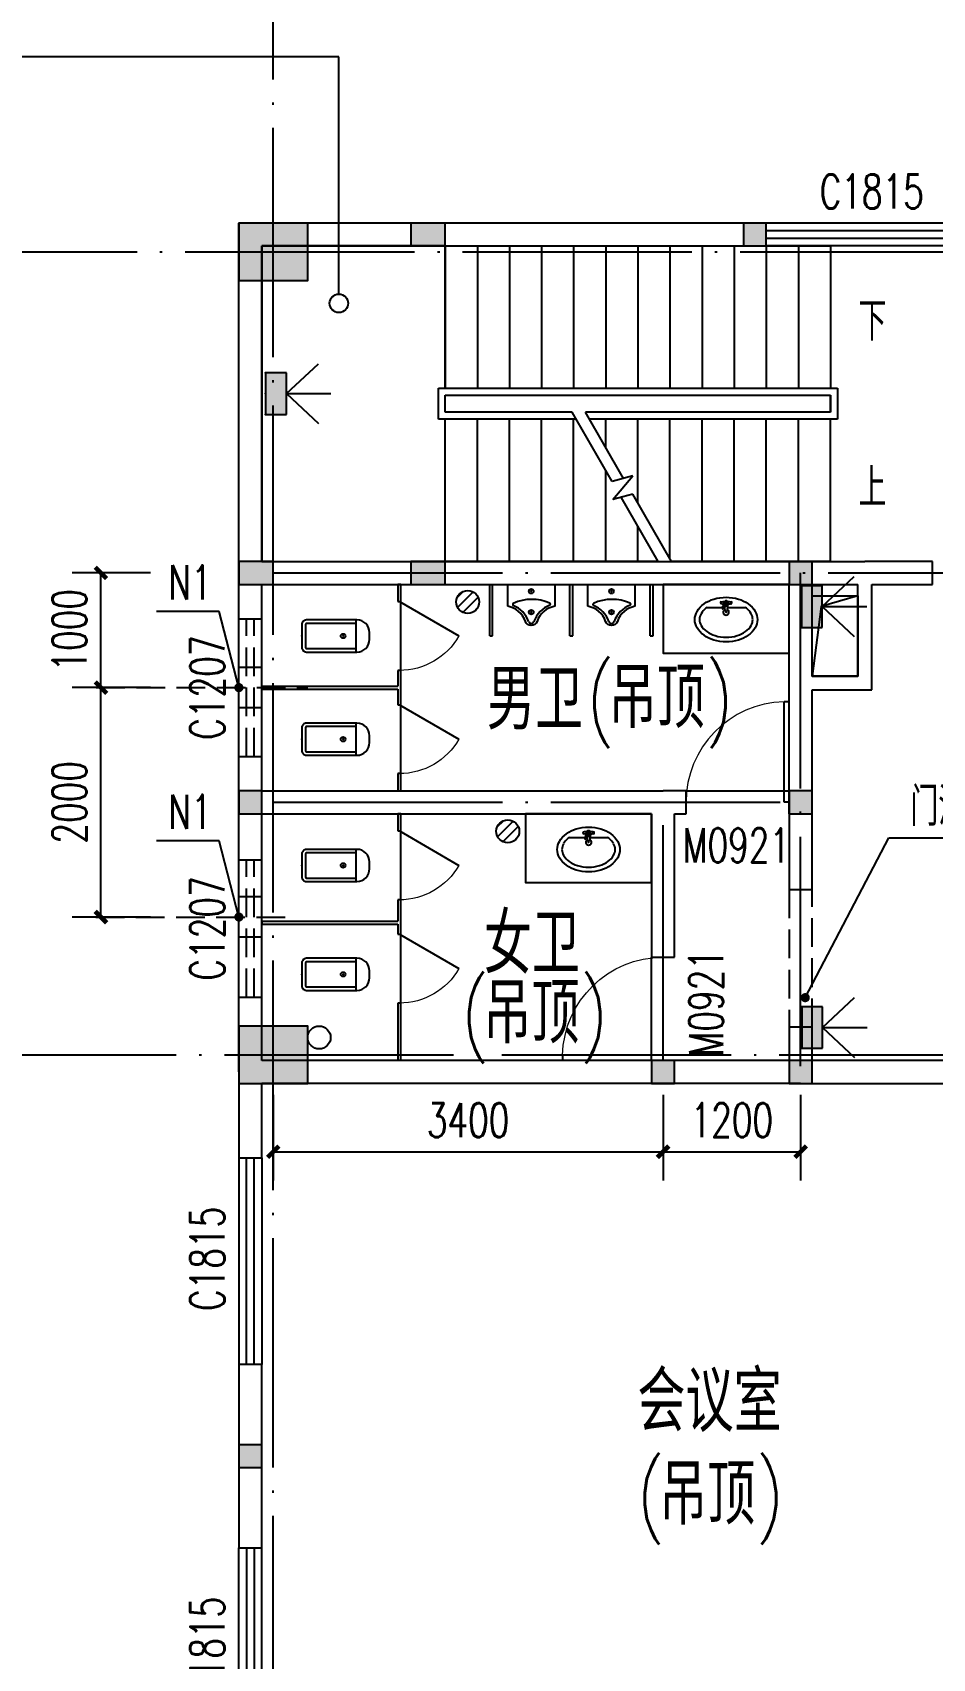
# Model space of a CAD drawing. Extents: x -93062 to 326984, y -142534 to 91021.
# Drawn here: x 85098 to 92948, y 69109 to 83283 of the extents above; entities that cross this region are included whole.
import ezdxf

# ---------------------------------------------------------------- set-up
doc = ezdxf.new("R2010")
doc.units = 0
doc.header["$LTSCALE"] = 1000
doc.header["$MEASUREMENT"] = 0
doc.linetypes.add('DASH', pattern=[0.35, 0.25, -0.1])
doc.linetypes.add('DOTE', pattern=[2.42, 2, -0.2, 0.02, -0.2])
doc.layers.get('0').update_dxf_attribs({"color": 8})
doc.layers.get('Defpoints').update_dxf_attribs({"color": 8})
for name, color, linetype in [('-人员定位', 6, 'Continuous'), ('CENTRE LINE', 8, 'DOTE'), ('COLUMN', 8, 'Continuous'), ('DIM_IDEN', 8, 'Continuous'), ('DIM_LEAD', 8, 'Continuous'), ('DIM_SYMB', 8, 'Continuous'), ('DOTE', 8, 'DOTE'), ('GROUND', 8, 'Continuous'), ('HOLE', 8, 'Continuous'), ('LATRINE', 8, 'Continuous'), ('LVTRY', 8, 'Continuous'), ('PUB_DIM', 8, 'Continuous'), ('PUB_HATCH', 8, 'Continuous'), ('PUB_TEXT', 8, 'Continuous'), ('STAIR', 8, 'Continuous'), ('TEXT', 8, 'Continuous'), ('WALL', 8, 'Continuous'), ('WINDOW', 8, 'Continuous'), ('WINDOW_TEXT', 8, 'Continuous')]:
    doc.layers.add(name, color=color, linetype=linetype)
doc.styles.add('_TCH_DIM', font='SIMPLEX', dxfattribs={"bigfont": 'GBCBIG'})
doc.styles.add('_TCH_DIM_T3', font='SIMPLEX', dxfattribs={"width": 0.705882, "bigfont": 'GBCBIG'})
doc.styles.add('_TCH_WINDOW', font='SIMPLEX', dxfattribs={"bigfont": 'GBCBIG'})
doc.styles.add('HZTXT', font='geditxt.shx', dxfattribs={"width": 0.8, "bigfont": 'hztxt1.shx'})
doc.dimstyles.new('_TCH_ARCH&&100', dxfattribs={"dimtxt": 297.5, "dimasz": 100, "dimexe": 250, "dimexo": 300, "dimgap": 126.25, "dimtad": 1, "dimdec": 0, "dimzin": 0, "dimdsep": 46, "dimtxsty": '_TCH_DIM_T3', "dimblk": 'ARCHTICK', "dimcen": 0.09, "dimazin": 2, "dimtfac": 1, "dimtdec": 0, "dimtix": 1, "dimtmove": 2, "dimatfit": 3, "dimfxl": 1, "dimtolj": 1, "dimtzin": 0, "dimarcsym": 0})

# ---------------------------------------------------------------- blocks, each defined once
blk = doc.blocks.new('_FZH')
blk.add_lwpolyline([(-0.5, -0.5), (0.5, -0.5), (0.5, 0.5), (-0.5, 0.5)], close=True)
at = {"layer": 'PUB_HATCH'}
blk.add_solid([(-0.5, -0.5), (0.5, -0.5), (-0.5, 0.5), (0.5, 0.5)], dxfattribs=at)
blk = doc.blocks.new('A$C45262176')
at = {"layer": 'COLUMN', "xscale": 300.000000000502, "yscale": 200.0000000000146, "zscale": 200.0000000000146, "rotation": 359.9999999999972}
for p in [(1350, 150), (-150, -2800), (1350, -2800)]:
    blk.add_blockref('_FZH', p, dxfattribs=at)
blk = doc.blocks.new('DSADa')
at = {"layer": 'COLUMN', "xscale": 600.0000000000146, "yscale": 500, "zscale": 500}
for p in [(0, 0), (0, -7000)]:
    blk.add_blockref('_FZH', p, dxfattribs=at)
blk = doc.blocks.new('A$C2CBA13EF')
at = {"layer": 'GROUND'}
blk.add_circle((400, 27650), 100, dxfattribs=at)
blk = doc.blocks.new('_ArchTick')
at = {"color": 0, "linetype": 'ByBlock', "const_width": 0.4}
blk.add_lwpolyline([(-0.5, -0.5), (0.5, 0.5)], dxfattribs=at)
blk = doc.blocks.new('*D394')
at = {"layer": 'Defpoints', "color": 0, "transparency": 16777216}
for p in [(85695, 78572), (86428, 78572), (86428, 77572)]:
    blk.add_point(p, dxfattribs=at)
at = {"layer": 'HOLE', "color": 0, "lineweight": -2, "transparency": 16777216}
for p, q in [((86128, 78572), (85445, 78572)), ((85695, 77572), (85695, 78572)), ((86128, 77572), (85445, 77572))]:
    blk.add_line(p, q, dxfattribs=at)
at = {"layer": 'HOLE', "color": 0, "lineweight": -2, "transparency": 16777216, "xscale": 100, "yscale": 100, "zscale": 100}
for p, rotation in [((85695, 78572), 90), ((85695, 77572), 270)]:
    blk.add_blockref('_ArchTick', p, dxfattribs=dict(at, rotation=rotation))
at = {"layer": 'HOLE', "color": 0, "transparency": 16777216, "insert": (85420, 78072), "char_height": 297.5, "attachment_point": 5, "rotation": 90, "style": '_TCH_DIM_T3'}
blk.add_mtext('\\A1;1000', dxfattribs=at)
blk = doc.blocks.new('*D395')
at = {"layer": 'Defpoints', "color": 0, "transparency": 16777216}
for p in [(85695, 77572), (86428, 77572), (86428, 75572)]:
    blk.add_point(p, dxfattribs=at)
at = {"layer": 'HOLE', "color": 0, "lineweight": -2, "transparency": 16777216}
for p, q in [((86128, 77572), (85445, 77572)), ((85695, 75572), (85695, 77572)), ((86128, 75572), (85445, 75572))]:
    blk.add_line(p, q, dxfattribs=at)
at = {"layer": 'HOLE', "color": 0, "lineweight": -2, "transparency": 16777216, "xscale": 100, "yscale": 100, "zscale": 100}
for p, rotation in [((85695, 77572), 90), ((85695, 75572), 270)]:
    blk.add_blockref('_ArchTick', p, dxfattribs=dict(at, rotation=rotation))
at = {"layer": 'HOLE', "color": 0, "transparency": 16777216, "insert": (85420, 76572), "char_height": 297.5, "attachment_point": 5, "rotation": 90, "style": '_TCH_DIM_T3'}
blk.add_mtext('\\A1;2000', dxfattribs=at)
blk = doc.blocks.new('*D931')
at = {"layer": 'Defpoints', "color": 0, "transparency": 16777216}
for p in [(87198, 74322), (90598, 74322), (90598, 73526)]:
    blk.add_point(p, dxfattribs=at)
at = {"layer": 'PUB_DIM', "color": 0, "lineweight": -2, "transparency": 16777216}
for p, q in [((87198, 74022), (87198, 73276)), ((90598, 74022), (90598, 73276)), ((87198, 73526), (90598, 73526))]:
    blk.add_line(p, q, dxfattribs=at)
at = {"layer": 'PUB_DIM', "color": 0, "lineweight": -2, "transparency": 16777216, "xscale": 100, "yscale": 100, "zscale": 100, "rotation": 180}
blk.add_blockref('_ArchTick', (87198, 73526), dxfattribs=at)
at = {"layer": 'PUB_DIM', "color": 0, "lineweight": -2, "transparency": 16777216, "xscale": 100, "yscale": 100, "zscale": 100}
blk.add_blockref('_ArchTick', (90598, 73526), dxfattribs=at)
at = {"layer": 'PUB_DIM', "color": 0, "transparency": 16777216, "insert": (88898, 73801), "char_height": 297.5, "attachment_point": 5, "style": '_TCH_DIM_T3'}
blk.add_mtext('\\A1;3400', dxfattribs=at)
blk = doc.blocks.new('*D932')
at = {"layer": 'Defpoints', "color": 0, "transparency": 16777216}
for p in [(90598, 74322), (91798, 74322), (91798, 73526)]:
    blk.add_point(p, dxfattribs=at)
at = {"layer": 'PUB_DIM', "color": 0, "lineweight": -2, "transparency": 16777216}
for p, q in [((90598, 74022), (90598, 73276)), ((91798, 74022), (91798, 73276)), ((90598, 73526), (91798, 73526))]:
    blk.add_line(p, q, dxfattribs=at)
at = {"layer": 'PUB_DIM', "color": 0, "lineweight": -2, "transparency": 16777216, "xscale": 100, "yscale": 100, "zscale": 100, "rotation": 180}
blk.add_blockref('_ArchTick', (90598, 73526), dxfattribs=at)
at = {"layer": 'PUB_DIM', "color": 0, "lineweight": -2, "transparency": 16777216, "xscale": 100, "yscale": 100, "zscale": 100}
blk.add_blockref('_ArchTick', (91798, 73526), dxfattribs=at)
at = {"layer": 'PUB_DIM', "color": 0, "transparency": 16777216, "insert": (91198, 73801), "char_height": 297.5, "attachment_point": 5, "style": '_TCH_DIM_T3'}
blk.add_mtext('\\A1;1200', dxfattribs=at)
blk = doc.blocks.new('$DorLib2D$00000001')
for p, q in [((0.45, 0.975), (0.5, 0.975)), ((0.45, 0), (0.45, 0.975)), ((0.5, 0), (0.5, 0.975)), ((0.5, 0), (0.45, 0))]:
    blk.add_line(p, q)
at = {"lineweight": 13}
blk.add_arc((0.475, 0), 0.975, 91.4693, 180, dxfattribs=at)
blk = doc.blocks.new('$TCHSYS$WIN2D')
for p, q in [((-0.5, 0.5), (0.5, 0.5)), ((0.5, 0.1667), (-0.5, 0.1667)), ((0.5, -0.1667), (-0.5, -0.1667)), ((-0.5, -0.5), (0.5, -0.5))]:
    blk.add_line(p, q)
blk = doc.blocks.new('$lvtry$00000222')
at = {"color": 0, "elevation": 0}
blk.add_lwpolyline([(-205, -191), (-205, 0), (205, 0), (205, -191, 0.268068), (51, -323, -0.317765), (0, -360, -0.317765), (-51, -323, 0.268068)], format="xyb", close=True, dxfattribs=at)
at = {"color": 0}
for centre in [(0, -60, 0), (0, -242, 0)]:
    blk.add_circle(centre, 20, dxfattribs=at)
for centre, radius, start, end in [((5, -526, 0), 395, 66.6675, 114.1084), ((-152, -175, 0), 10, 114.1084, 248.1394), ((-243, -401, 0), 233, 19.2639, 68.1394), ((243, -401, 0), 233, 110.4941, 160.7361), ((158, -173, 0), 10, 290.4941, 66.6675), ((0, -316, 0), 24, 199.2639, 269.4998), ((0, -316, 0), 24, 270.5002, 340.7361)]:
    blk.add_arc(centre, radius, start, end, dxfattribs=at)
for p in [(0, -60, 0), (0, -242, 0)]:
    blk.add_point(p, dxfattribs=at)
blk = doc.blocks.new('$lvtry$00000195')
at = {"color": 0}
for p, q in [((-165, -91), (-34, -91)), ((-17, -58), (-17, -48)), ((-16, -91), (-11, -91)), ((11, -91), (165, -91)), ((17, -58), (17, -48))]:
    blk.add_line(p, q, dxfattribs=at)
blk.add_lwpolyline([(273, -195, -0.132138), (254, -266, -0.106661), (193, -332, -0.083339), (108, -374, -0.072039), (0, -389, -0.072039), (-108, -374, -0.083339), (-193, -332, -0.106661), (-254, -266, -0.132138), (-273, -195, -0.132138), (-254, -124, -0.106661), (-193, -57, -0.083339), (-108, -16, -0.072039), (0, 0, -0.072039), (108, -16, -0.083339), (193, -57, -0.106661), (254, -124, -0.132138)], format="xyb", close=True, dxfattribs=at)
blk.add_circle((0, -58), 16.7, dxfattribs=at)
for centre, radius, start, end in [((-68, -231), 174, 128.9257, 149.8906), ((-165, -111), 20, 90, 128.9257), ((-40, -49), 10.1, 106.6096, 258.1648), ((-64, 218), 259, 274.7069, 282.3732), ((-75, -228), 173, 71.36, 79.1873), ((-29, -95), 6.77, 155.344, 308.3224), ((-171, 3), 166, 324.8411, 338.1337), ((-171, 3), 170, 324.8411, 331.3523), ((-29, -95), 3.37, 155.344, 308.3224), ((100, -210), 170, 132.3141, 138.8253), ((100, -210), 166, 125.5327, 138.8253), ((0, -131), 25, 112.516, 67.484), ((-12, -74), 10.6, 201.8924, 261.774), ((0, -48), 16.7, 0, 180), ((-381, -131), 372, 2.3982, 6.7627), ((0, -111), 9.9, 201.7837, 338.2163), ((64, 218), 259, 257.6268, 265.2931), ((381, -131), 372, 170.1008, 177.6018), ((75, -228), 173, 100.8127, 110.4191), ((40, -49), 10.1, 281.8352, 73.3904), ((165, -111), 20, 51.0743, 90), ((165, -111), 20, 51.0743, 90), ((68, -231), 174, 30.1094, 51.0743), ((-131, -195), 101, 149.8906, 180), ((-131, -195), 101, 180, 210.1094), ((-68, -158), 174, 210.1094, 234.4623), ((68, -158), 174, 305.5377, 329.8906), ((131, -195), 101, 0, 30.1094), ((131, -195), 101, 329.8906, 0), ((-27, -100), 245, 234.4623, 253.5183), ((0, -9), 340, 253.5183, 270), ((0, -9), 340, 270, 286.4817), ((27, -100), 245, 286.4817, 305.5377)]:
    blk.add_arc(centre, radius, start, end, dxfattribs=at)
for p in [(0, -58), (0, -131)]:
    blk.add_point(p, dxfattribs=at)
blk = doc.blocks.new('$lvtry$00000200')
at = {"color": 0}
for p, q in [((-110, -40, 0), (-110, -470, 0)), ((100, -30, 0), (-100, -30, 0)), ((110, -470, 0), (110, -40, 0))]:
    blk.add_line(p, q, dxfattribs=at)
at = {"color": 0, "elevation": 0}
blk.add_lwpolyline([(100, 0), (-100, 0, 0.414214), (-140, -40), (-140, -480, 0.414214), (-30, -590), (30, -590, 0.414214), (140, -480), (140, -40, 0.414214)], format="xyb", close=True, dxfattribs=at)
blk.add_lwpolyline([(140, -470), (-140, -470)], dxfattribs=at)
at = {"color": 0}
blk.add_circle((0, -359, 0), 20, dxfattribs=at)
for centre, start, end in [((-100, -40, 0), 90, 180), ((100, -40, 0), 0, 90)]:
    blk.add_arc(centre, 10, start, end, dxfattribs=at)
for p in [(0, 0), (0, -359, 0)]:
    blk.add_point(p, dxfattribs=at)
blk = doc.blocks.new('$TCHSYS$APDOOR2D')
blk.add_line((0.5, 0), (0, 0.866))
at = {"lineweight": 13}
blk.add_arc((0.5, 0), 1, 120, 180, dxfattribs=at)
blk = doc.blocks.new('定位基站')
at = {"layer": '-人员定位', "ltscale": 0.01}
h = blk.add_hatch(color=256, dxfattribs=at)
h.dxf.hatch_style = 1
h.paths.add_polyline_path([(406524, 477798), (406524, 477617), (406162, 477617), (406162, 477798)])
at = {"layer": '-人员定位', "color": 6}
for p, q in [((406343, 477798), (406343, 478186)), ((406343, 477798), (406082, 478077)), ((406343, 477798), (406604, 478077)), ((406343, 477995), (406343, 477995)), ((406162, 477798), (406524, 477798)), ((406162, 477617), (406162, 477798)), ((406524, 477798), (406524, 477617)), ((406524, 477617), (406162, 477617))]:
    blk.add_line(p, q, dxfattribs=at)
for p in [(406343, 477798), (406162, 477617), (406343, 477617), (406524, 477617)]:
    blk.add_point(p, dxfattribs=at)

msp = doc.modelspace()

# ---------------------------------------------------------------- hatches: boundary and pattern name
at = {"layer": 'LVTRY'}
h = msp.add_hatch(dxfattribs=at)
h.set_pattern_fill('ANSI31', color=256, scale=40)
h.set_pattern_definition([(45, (120632.653, 1e-11), (-44.90128, 44.90128), [])])
edge = h.paths.add_edge_path()
edge.add_arc((88894.7, 78319), 100, 0, 360)
h = msp.add_hatch(dxfattribs=at)
h.set_pattern_fill('ANSI31', color=256, scale=40)
h.set_pattern_definition([(45, (120981.653, -1999.5), (-44.90128, 44.90128), [])])
edge = h.paths.add_edge_path()
edge.add_arc((89243.7, 76319.5), 100, 0, 360)
at = {"layer": 'PUB_HATCH'}
for points in [[(91498.6, 81622.1), (91298.6, 81622.1), (91298.6, 81422.1), (91498.6, 81422.1)], [(91898.4, 78672.1), (91698.4, 78672.1), (91698.4, 78472.1), (91898.4, 78472.1)], [(87098.4, 76672.1), (86898.4, 76672.1), (86898.4, 76472.1), (87098.4, 76472.1)], [(91698.4, 76672.1), (91698.4, 76472.1), (91898.4, 76472.1), (91898.4, 76672.1)], [(90698.4, 74122.1), (90698.4, 74322.1), (90498.4, 74322.1), (90498.4, 74122.1)], [(91898.4, 74122.1), (91898.4, 74322.1), (91698.4, 74322.1), (91698.4, 74122.1)], [(87098.4, 70772.1), (87098.4, 70972.1), (86898.4, 70972.1), (86898.4, 70772.1)]]:
    msp.add_hatch(color=256, dxfattribs=at).paths.add_polyline_path(points)

# ---------------------------------------------------------------- linework, layer by layer
at = {"layer": 'CENTRE LINE'}
for p, q in [((87198.4, 78572.1), (99948.4, 78572.1)), ((87198.4, 76572.1), (91798.4, 76572.1))]:
    msp.add_line(p, q, dxfattribs=at)
for points in [[(91798.4, 74272.1), (91798.4, 78572.1)], [(90598.4, 74372.1), (90598.4, 76572.1)]]:
    msp.add_lwpolyline(points, dxfattribs=at)
at = {"layer": 'COLUMN'}
for p, q in [((91498.6, 81622.1), (91298.6, 81622.1)), ((91298.6, 81622.1), (91298.6, 81422.1)), ((91498.6, 81422.1), (91498.6, 81622.1)), ((91298.6, 81422.1), (91498.6, 81422.1)), ((91898.4, 78672.1), (91698.4, 78672.1)), ((91698.4, 78672.1), (91698.4, 78472.1)), ((91898.4, 78472.1), (91898.4, 78672.1)), ((91698.4, 78472.1), (91898.4, 78472.1)), ((87098.4, 76672.1), (86898.4, 76672.1)), ((86898.4, 76672.1), (86898.4, 76472.1)), ((87098.4, 76472.1), (87098.4, 76672.1)), ((91698.4, 76672.1), (91698.4, 76472.1)), ((91898.4, 76672.1), (91698.4, 76672.1)), ((91898.4, 76472.1), (91898.4, 76672.1)), ((86898.4, 76472.1), (87098.4, 76472.1)), ((91698.4, 76472.1), (91898.4, 76472.1)), ((90698.4, 74322.1), (90498.4, 74322.1)), ((90498.4, 74322.1), (90498.4, 74122.1)), ((90698.4, 74122.1), (90698.4, 74322.1)), ((91898.4, 74322.1), (91698.4, 74322.1)), ((91698.4, 74322.1), (91698.4, 74122.1)), ((91898.4, 74122.1), (91898.4, 74322.1)), ((90498.4, 74122.1), (90698.4, 74122.1)), ((91698.4, 74122.1), (91898.4, 74122.1)), ((87098.4, 70972.1), (86898.4, 70972.1)), ((86898.4, 70972.1), (86898.4, 70772.1)), ((87098.4, 70772.1), (87098.4, 70972.1)), ((86898.4, 70772.1), (87098.4, 70772.1))]:
    msp.add_line(p, q, dxfattribs=at)
at = {"layer": 'DIM_IDEN'}
for p, q in [((87770.2, 83071), (82391.2, 83071)), ((87770.2, 81002.5), (87770.2, 83071))]:
    msp.add_line(p, q, dxfattribs=at)
msp.add_circle((87770.2, 80922), 80.5, dxfattribs=at)
at = {"layer": 'DIM_LEAD'}
for p, q in [((91838.4, 74869.1), (92566.6, 76261.9)), ((92566.6, 76261.9), (94298.4, 76261.9))]:
    msp.add_line(p, q, dxfattribs=at)
at = {"layer": 'DIM_LEAD', "const_width": 40}
msp.add_lwpolyline([(91829.1, 74851.4, 1), (91847.6, 74886.8, 1)], format="xyb", close=True, dxfattribs=at)
at = {"layer": 'DIM_SYMB'}
for points in [[(92198.4, 80772.1, 0, 0, 0), (87898.4, 80772.1, 0, 0, 0), (87898.4, 79322.1, 0, 0, 0), (89798.4, 79322.1, 80, 0, 0), (90098.4, 79322.1, 0, 0, 0)], [(92198.4, 79322.1, 0, 0, 0), (90678.4, 79322.1, 80, 0, 0), (90378.4, 79322.1, 0, 0, 0)]]:
    msp.add_lwpolyline(points, format="xyseb", dxfattribs=at)
at = {"layer": 'DOTE'}
for p, q in [((84009.9, 81372.1), (112915.9, 81372.1)), ((84351.6, 74372.1), (112915.9, 74372.1))]:
    msp.add_line(p, q, dxfattribs=at)
msp.add_lwpolyline([(87198.4, 22372.1), (87198.4, 86156)], dxfattribs=at)
at = {"layer": 'HOLE'}
for p, q in [((86726.2, 78235.5), (86178.7, 78235.5)), ((86898.4, 77572.1), (86726.2, 78235.5)), ((87098.4, 77747.1), (86898.4, 77747.1)), ((87098.4, 77397.1), (86898.4, 77397.1)), ((86726.2, 76235.5), (86178.7, 76235.5)), ((86898.4, 75572.1), (86726.2, 76235.5)), ((87098.4, 75747.1), (86898.4, 75747.1)), ((87098.4, 75397.1), (86898.4, 75397.1))]:
    msp.add_line(p, q, dxfattribs=at)
at = {"layer": 'HOLE', "linetype": 'DASH'}
for p, q in [((85654.7, 77572.1), (87500.2, 77572.1)), ((85650.7, 75572.1), (87366.2, 75572.1))]:
    msp.add_line(p, q, dxfattribs=at)
at = {"layer": 'HOLE'}
msp.add_lwpolyline([(91898.4, 78372.1), (92298.4, 78372.1), (92298.4, 77672.1), (91898.4, 77672.1)], close=True, dxfattribs=at)
msp.add_lwpolyline([(92298.4, 78372.1), (91977, 78280), (91898.4, 77672.1)], dxfattribs=at)
at = {"layer": 'HOLE', "const_width": 40}
for points in [[(86903.4, 77552.7, 1), (86893.4, 77591.4, 1)], [(86903.4, 75552.7, 1), (86893.4, 75591.4, 1)]]:
    msp.add_lwpolyline(points, format="xyb", close=True, dxfattribs=at)
at = {"layer": 'LATRINE'}
for p, q in [((88285.9, 78472.1), (88285.9, 78322.1)), ((88310.9, 78472.1), (88285.9, 78472.1)), ((88310.9, 78322.1), (88310.9, 78472.1)), ((89085.9, 78022.1), (89085.9, 78472.1)), ((89085.9, 78472.1), (89110.9, 78472.1)), ((89110.9, 78022.1), (89110.9, 78472.1)), ((89785.9, 78022.1), (89785.9, 78472.1)), ((89785.9, 78472.1), (89810.9, 78472.1)), ((89810.9, 78022.1), (89810.9, 78472.1)), ((90485.9, 78022.1), (90485.9, 78472.1)), ((90485.9, 78472.1), (90510.9, 78472.1)), ((90510.9, 78022.1), (90510.9, 78472.1)), ((88285.9, 78322.1), (88310.9, 78322.1)), ((88310.9, 77722.1, 400), (88310.9, 78322.1, 400)), ((89085.9, 78022.1), (89110.9, 78022.1)), ((89785.9, 78022.1), (89810.9, 78022.1)), ((90485.9, 78022.1), (90510.9, 78022.1)), ((88310.9, 77722.1), (88285.9, 77722.1)), ((88285.9, 77722.1), (88285.9, 77584.6)), ((88310.9, 77572.1), (88310.9, 77722.1)), ((87098.4, 77584.6), (88285.9, 77584.6)), ((87098.4, 77584.6), (87098.4, 77559.6)), ((87098.4, 77559.6), (88285.9, 77559.6)), ((88285.9, 77559.6), (88285.9, 77422.1)), ((88310.9, 77422.1), (88310.9, 77572.1)), ((88285.9, 77422.1), (88310.9, 77422.1)), ((88310.9, 76822.1, 400), (88310.9, 77422.1, 400)), ((88310.9, 76822.1), (88285.9, 76822.1)), ((88285.9, 76822.1), (88285.9, 76672.1)), ((88310.9, 76672.1), (88310.9, 76822.1)), ((88285.9, 76672.1), (88310.9, 76672.1)), ((88285.9, 76472.1), (88285.9, 76322.1)), ((88310.9, 76472.1), (88285.9, 76472.1)), ((88310.9, 76322.1), (88310.9, 76472.1)), ((88285.9, 76322.1), (88310.9, 76322.1)), ((88310.9, 75722.1, 400), (88310.9, 76322.1, 400)), ((88310.9, 75722.1), (88285.9, 75722.1)), ((88285.9, 75722.1), (88285.9, 75534.6)), ((88310.9, 75522.1), (88310.9, 75722.1)), ((87098.4, 75534.6), (88285.9, 75534.6)), ((87098.4, 75534.6), (87098.4, 75509.6)), ((87098.4, 75509.6), (88285.9, 75509.6)), ((88285.9, 75509.6), (88285.9, 75422.1)), ((88285.9, 75422.1), (88310.9, 75422.1)), ((88310.9, 75422.1), (88310.9, 75522.1)), ((88310.9, 74822.1, 400), (88310.9, 75422.1, 400)), ((88310.9, 74822.1), (88285.9, 74822.1)), ((88285.9, 74822.1), (88285.9, 74322.1)), ((88310.9, 74322.1), (88310.9, 74822.1))]:
    msp.add_line(p, q, dxfattribs=at)
at = {"layer": 'LVTRY'}
for points in [[(91698.4, 78472.1), (90598.4, 78472.1), (90598.4, 77872.1), (91698.4, 77872.1)], [(90498.4, 76472.1), (89398.4, 76472.1), (89398.4, 75872.1), (90498.4, 75872.1)]]:
    msp.add_lwpolyline(points, close=True, dxfattribs=at)
for centre in [(88894.7, 78319), (89243.7, 76319.5)]:
    msp.add_circle(centre, 100, dxfattribs=at)
at = {"layer": 'STAIR'}
for p, q in [((88698.4, 81422.1), (87098.4, 81422.1)), ((87098.4, 81422.1), (87098.4, 78672.1)), ((88698.4, 81422.1), (91298.6, 81422.1)), ((88698.4, 81422.1), (88698.4, 80182.1)), ((88698.4, 80182.1), (88698.4, 81422.1)), ((88978.4, 81422.1), (88978.4, 80182.1)), ((89258.4, 81422.1), (89258.4, 80182.1)), ((89538.4, 81422.1), (89538.4, 80182.1)), ((89818.4, 81422.1), (89818.4, 80182.1)), ((90098.4, 81422.1), (90098.4, 80182.1)), ((90378.4, 81422.1), (90378.4, 80182.1)), ((90658.4, 81422.1), (90658.4, 80182.1)), ((90938.4, 81422.1), (90938.4, 80182.1)), ((91218.4, 81422.1), (91218.4, 80182.1)), ((91498.4, 81422.1), (91498.4, 80182.1)), ((91498.6, 81422.1), (92058.4, 81422.1)), ((91778.4, 81422.1), (91778.4, 80182.1)), ((92058.4, 81422.1), (92058.4, 80182.1)), ((88638.4, 79912.1), (88638.4, 80182.1)), ((88638.4, 80182.1), (92118.4, 80182.1)), ((88698.4, 80122.1), (92058.4, 80122.1)), ((88698.4, 79972.1), (88698.4, 80122.1)), ((88698.4, 80122.1), (92058.4, 80122.1)), ((88698.4, 79972.1), (88698.4, 80122.1)), ((92058.4, 80122.1), (92058.4, 79972.1)), ((92058.4, 79972.1), (92058.4, 80122.1)), ((92118.4, 80182.1), (92118.4, 79912.1)), ((89805.4, 79972.1), (88698.4, 79972.1)), ((89805.4, 79972.1), (88698.4, 79972.1)), ((90153.4, 79369.2), (89805.4, 79972.1)), ((92058.4, 79972.1), (89920.8, 79972.1)), ((90253.4, 79396), (89920.8, 79972.1)), ((92058.4, 79972.1), (89920.8, 79972.1)), ((89840, 79912.1), (88638.4, 79912.1)), ((88698.4, 78672.1), (88698.4, 79912.1)), ((88698.4, 78672.1), (88698.4, 79912.1)), ((88978.4, 78672.1), (88978.4, 79912.1)), ((89258.4, 78672.1), (89258.4, 79912.1)), ((89538.4, 78672.1), (89538.4, 79912.1)), ((89818.4, 78672.1), (89818.4, 79912.1)), ((92118.4, 79912.1), (89955.5, 79912.1)), ((90098.4, 79664.6), (90098.4, 79912.1)), ((90378.4, 79179.6), (90378.4, 79912.1)), ((90658.4, 78694.6), (90658.4, 79912.1)), ((90938.4, 78672.1), (90938.4, 79912.1)), ((91218.4, 78672.1), (91218.4, 79912.1)), ((91498.4, 78672.1), (91498.4, 79912.1)), ((91778.4, 78672.1), (91778.4, 79912.1)), ((92058.4, 78672.1), (92058.4, 79912.1)), ((90098.4, 78672.1), (90098.4, 79464.6)), ((90333.8, 79417.5), (90153.4, 79369.2)), ((90161, 79211.5), (90333.8, 79417.5)), ((90333.3, 79257.7), (90161, 79211.5)), ((90671.4, 78672.1), (90333.3, 79257.7)), ((90555.9, 78672.1), (90233.3, 79230.9)), ((90378.4, 78672.1), (90378.4, 78979.6)), ((87098.4, 78672.1), (88698.4, 78672.1)), ((90555.9, 78672.1), (88698.4, 78672.1)), ((91698.4, 78672.1), (90671.4, 78672.1)), ((92058.4, 78672.1), (91898.4, 78672.1))]:
    msp.add_line(p, q, dxfattribs=at)
at = {"layer": 'WALL'}
for p, q in [((91498.6, 81622.1), (86898.4, 81622.1)), ((86898.4, 78572.1), (86898.4, 81622.1)), ((91498.6, 81422.1), (91498.6, 81622.1)), ((87098.4, 81422.1), (91498.6, 81422.1)), ((87098.4, 78672.1), (87098.4, 81422.1)), ((87098.4, 78672.1), (91798.4, 78672.1)), ((91798.4, 78672.1), (92358.4, 78672.1)), ((92948.4, 78672.1), (92358.4, 78672.1)), ((92948.4, 78472.1), (92948.4, 78672.1)), ((86898.4, 76572.1), (86898.4, 78572.1)), ((87098.4, 78472.1), (91698.4, 78472.1)), ((87098.4, 76672.1), (87098.4, 78472.1)), ((91698.4, 77612.1), (91698.4, 78472.1)), ((91898.4, 78472.1), (92298.4, 78472.1)), ((91898.4, 77672.1), (91898.4, 78472.1)), ((92298.4, 77672.1), (92298.4, 78472.1)), ((92418.4, 77552.1), (92418.4, 78472.1)), ((92418.4, 78472.1), (92948.4, 78472.1)), ((91698.4, 76672.1), (91698.4, 77612.1)), ((91898.4, 77672.1), (92298.4, 77672.1)), ((91898.4, 76572.1), (91898.4, 77552.1)), ((91898.4, 77552.1), (92418.4, 77552.1)), ((86898.4, 74222.1), (86898.4, 76572.1)), ((87098.4, 76672.1), (90598.4, 76672.1)), ((90798.4, 76672.1), (90598.4, 76672.1)), ((90798.4, 76472.1), (90798.4, 76672.1)), ((91698.4, 76472.1), (91698.4, 76672.1)), ((91898.4, 75812.1), (91898.4, 76572.1)), ((87098.4, 76472.1), (90498.4, 76472.1)), ((87098.4, 74322.1), (87098.4, 76472.1)), ((90498.4, 76472.1), (90498.4, 75222.1)), ((90698.4, 75222.1), (90698.4, 76472.1)), ((90698.4, 76472.1), (90798.4, 76472.1)), ((91698.4, 76472.1), (91698.4, 75812.1)), ((91698.4, 75812.1), (91898.4, 75812.1)), ((90498.4, 75222.1), (90698.4, 75222.1)), ((91898.4, 74612.1), (91698.4, 74612.1)), ((91698.4, 74612.1), (91698.4, 74322.1)), ((91898.4, 74322.1), (91898.4, 74612.1)), ((88298.4, 74322.1), (87098.4, 74322.1)), ((90498.4, 74322.1), (88298.4, 74322.1)), ((90698.4, 74322.1), (90498.4, 74322.1)), ((91698.4, 74322.1), (90698.4, 74322.1)), ((94598.4, 74322.1), (91898.4, 74322.1)), ((86898.4, 74222.1), (86898.4, 73472.1)), ((88298.4, 74122.1), (87098.4, 74122.1)), ((87098.4, 73472.1), (87098.4, 74122.1)), ((90598.4, 74122.1), (88298.4, 74122.1)), ((91798.4, 74122.1), (90598.4, 74122.1)), ((91798.4, 74122.1), (94598.4, 74122.1)), ((86898.4, 73472.1), (87098.4, 73472.1)), ((87098.4, 71672.1), (86898.4, 71672.1)), ((86898.4, 71672.1), (86898.4, 70072.1)), ((87098.4, 70072.1), (87098.4, 71672.1)), ((86898.4, 70072.1), (87098.4, 70072.1))]:
    msp.add_line(p, q, dxfattribs=at)
at = {"layer": 'WINDOW', "linetype": 'DASH'}
for p, q in [((86898.4, 78172.1, 800), (87098.4, 78172.1, 800)), ((86965.1, 76972.1, 800), (86965.1, 78172.1, 800)), ((87031.7, 76972.1, 800), (87031.7, 78172.1, 800)), ((86898.4, 76972.1, 800), (87098.4, 76972.1, 800)), ((86898.4, 76072.1, 800), (87098.4, 76072.1, 800)), ((86965.1, 74872.1, 800), (86965.1, 76072.1, 800)), ((87031.7, 74872.1, 800), (87031.7, 76072.1, 800)), ((91698.4, 75812.1), (91698.4, 74612.1)), ((91898.4, 74612.1), (91898.4, 75812.1)), ((86898.4, 74872.1, 800), (87098.4, 74872.1, 800))]:
    msp.add_line(p, q, dxfattribs=at)
at = {"layer": 'WINDOW'}
for p, q in [((90798.4, 76672.1), (91698.4, 76672.1)), ((90498.4, 74322.1), (90498.4, 75222.1))]:
    msp.add_line(p, q, dxfattribs=at)

# ---------------------------------------------------------------- block references
at = {"layer": '-人员定位', "xscale": -1, "rotation": 270}
for p in [(-390485.3, -326208.5), (-385811.4, -328064.6), (-385808.4, -331733.6)]:
    msp.add_blockref('定位基站', p, dxfattribs=at)
at = {"layer": 'COLUMN'}
for name in ['A$C45262176', 'DSADa']:
    msp.add_blockref(name, (87198.4, 81372.1), dxfattribs=at)
at = {"layer": 'GROUND'}
msp.add_blockref('A$C2CBA13EF', (87198.4, 46872.1), dxfattribs=at)
at = {"layer": 'LATRINE', "xscale": 600, "yscale": -600, "zscale": 25, "rotation": 90}
for p in [(88298.4, 78022.1), (88298.4, 77122.1), (88298.4, 76022.1), (88298.4, 75122.1)]:
    msp.add_blockref('$TCHSYS$APDOOR2D', p, dxfattribs=at)
at = {"layer": 'LVTRY'}
for name, p in [('$lvtry$00000222', (89448.4, 78472.1)), ('$lvtry$00000222', (90148.4, 78472.1)), ('$lvtry$00000195', (91148.4, 78360)), ('$lvtry$00000195', (89948.4, 76355.5))]:
    msp.add_blockref(name, p, dxfattribs=at)
at = {"layer": 'LVTRY', "rotation": 90}
for p in [(87448, 78022.1), (87448, 77122.1), (87448, 76022.1), (87448, 75072.3)]:
    msp.add_blockref('$lvtry$00000200', p, dxfattribs=at)
at = {"layer": 'WINDOW'}
ref = msp.add_blockref('$TCHSYS$WIN2D', (92398.6, 81522.1), dxfattribs=dict(at, xscale=1800, yscale=200, zscale=1800, rotation=180))
ref.add_attrib('A', 'C1815', (91963.6, 81748.3), dxfattribs={"layer": 'WINDOW_TEXT', "height": 297.5, "style": '_TCH_WINDOW', "width": 0.705882})
ref = msp.add_blockref('$DorLib2D$00000001', (91248.4, 76572.1), dxfattribs=dict(at, xscale=900, yscale=900, zscale=900))
ref.add_attrib('A', 'M0921', (90770.2, 76048.3), dxfattribs={"layer": 'WINDOW_TEXT', "height": 297.5, "style": '_TCH_WINDOW', "width": 0.705882})
ref = msp.add_blockref('$DorLib2D$00000001', (90598.4, 74772.1), dxfattribs=dict(at, xscale=-900, yscale=900, zscale=-900, rotation=90.00000000000603))
ref.add_attrib('A', 'M0921', (91122.1, 74356.5), dxfattribs={"layer": 'WINDOW_TEXT', "height": 297.5, "rotation": 90, "style": '_TCH_WINDOW', "width": 0.705882})
ref = msp.add_blockref('$TCHSYS$WIN2D', (86998.4, 72572.1), dxfattribs=dict(at, xscale=-1800, yscale=-200, zscale=-1800, rotation=90))
ref.add_attrib('A', 'C1815', (86772.1, 72137.1), dxfattribs={"layer": 'WINDOW_TEXT', "height": 297.5, "rotation": 90, "style": '_TCH_WINDOW', "width": 0.705882})
ref = msp.add_blockref('$TCHSYS$WIN2D', (86998.4, 69172.1), dxfattribs=dict(at, xscale=1800, yscale=-200, zscale=1800, rotation=90))
ref.add_attrib('A', 'C1815', (86772.1, 68737.1), dxfattribs={"layer": 'WINDOW_TEXT', "height": 297.5, "rotation": 90, "style": '_TCH_WINDOW', "width": 0.705882})

# ---------------------------------------------------------------- texts
at = {"layer": 'PUB_TEXT', "style": '_TCH_DIM'}
for s, height, p in [('下', 337.6, (92303.4, 80597.1)), ('上', 337.6, (92303.4, 79147.1)), ('门洞高', 337.59, (92756.2, 76366.9))]:
    msp.add_text(s, height=height, dxfattribs=at).set_placement(p)
at = {"layer": 'PUB_TEXT', "style": '_TCH_DIM', "width": 0.705882}
for p in [(86283.7, 78340.5), (86283.7, 76340.5)]:
    msp.add_text('N1', height=297.5, dxfattribs=at).set_placement(p)
at = {"layer": 'TEXT', "style": 'HZTXT', "width": 0.8}
for s, p in [('(', (89927, 77219.5)), (')', (90963, 77219.5)), ('男卫', (89061.5, 77206.1)), ('吊顶', (90123, 77219.5)), ('女卫', (89034.5, 75077.1)), ('(', (88833.8, 74470.9)), ('吊顶', (89029.8, 74470.9)), (')', (89869.8, 74470.9)), ('会议室', (90374, 71086.5)), ('(', (90367.4, 70276.4)), (')', (91403.4, 70276.4)), ('吊顶', (90563.4, 70276.4))]:
    msp.add_text(s, height=525, dxfattribs=at).set_placement(p)
at = {"layer": 'WINDOW_TEXT', "style": '_TCH_WINDOW', "width": 0.705882}
for p in [(86772.1, 77117.1), (86772.1, 75017.1)]:
    msp.add_text('C1207', height=297.5, rotation=90, dxfattribs=at).set_placement(p)

# ---------------------------------------------------------------- dimensions: what is measured, and where the dimension line sits
at = {"layer": 'HOLE'}
for p1, p2, picture, middle in [((86428.5, 77572.1), (86428.5, 78572.1), '*D394', (85420.3, 78072.1)), ((86428.5, 75572.1), (86428.5, 77572.1), '*D395', (85420.3, 76572.1))]:
    dim = msp.add_aligned_dim(p1=p1, p2=p2, distance=733.2, dimstyle='_TCH_ARCH&&100', dxfattribs=at)
    dim.commit()
    dim.dimension.update_dxf_attribs({"geometry": picture, "text_midpoint": middle})
at = {"layer": 'PUB_DIM'}
for p1, p2, picture, middle in [((87198.4, 74322.1), (90598.4, 74322.1), '*D931', (88898.4, 73801)), ((90598.4, 74322.1), (91798.4, 74322.1), '*D932', (91198.4, 73801))]:
    dim = msp.add_aligned_dim(p1=p1, p2=p2, distance=-796.1, dimstyle='_TCH_ARCH&&100', dxfattribs=at)
    dim.commit()
    dim.dimension.update_dxf_attribs({"geometry": picture, "text_midpoint": middle})

doc.saveas('drawing.dxf')
